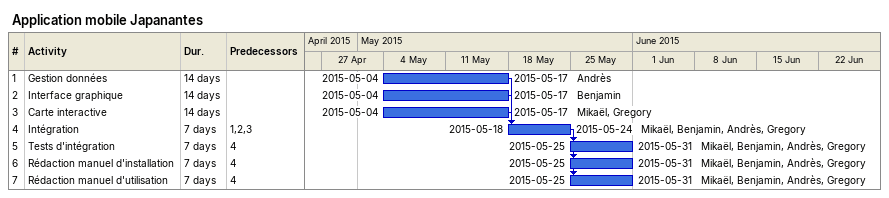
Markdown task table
Application mobile Japanantes

| ID | Task | Duration | Start | Finish | Predecessors | Resources |
|---|---|---|---|---|---|---|
| 1 | Gestion données | 14d | 2015-05-04 | 2015-05-17 |  | Andrès |
| 2 | Interface graphique | 14d | 2015-05-04 | 2015-05-17 |  | Benjamin |
| 3 | Carte interactive | 14d | 2015-05-04 | 2015-05-17 |  | Mikaël, Gregory |
| 4 | Intégration | 7d | 2015-05-18 | 2015-05-24 | 1, 2, 3 | Mikaël, Benjamin, Andrès, Gregory |
| 5 | Tests d'intégration | 7d | 2015-05-25 | 2015-05-31 | 4 | Mikaël, Benjamin, Andrès, Gregory |
| 6 | Rédaction manuel d'installation | 7d | 2015-05-25 | 2015-05-31 | 4 | Mikaël, Benjamin, Andrès, Gregory |
| 7 | Rédaction manuel d'utilisation | 7d | 2015-05-25 | 2015-05-31 | 4 | Mikaël, Benjamin, Andrès, Gregory |
